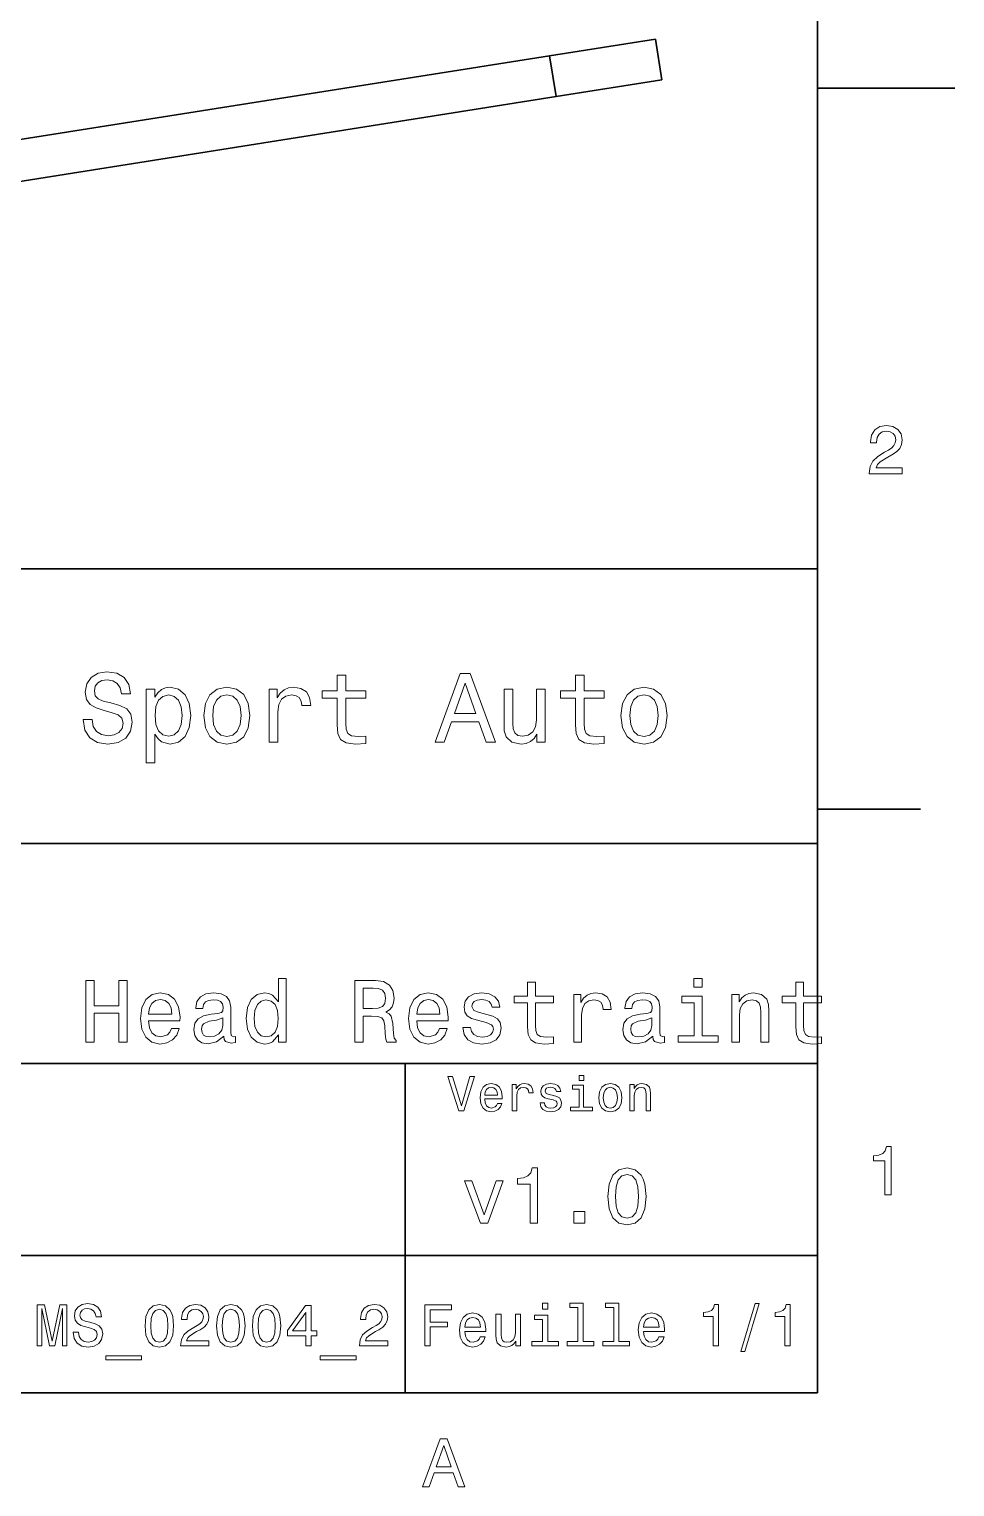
# Model space of a CAD drawing. Extents: x 0 to 297, y 0 to 210.
# Drawn here: x 229.6 to 297, y 3.2 to 109.3 of the extents above; entities that cross this region are included whole.
import ezdxf

# ---------------------------------------------------------------- set-up
doc = ezdxf.new("R2010")
doc.units = 0

msp = doc.modelspace()

# ---------------------------------------------------------------- linework, layer by layer
at = {"color": 7, "lineweight": 35}
for p, q in [((287, 10), (287, 200)), ((267.506226, 107.355064), (137.491104, 86.762688)), ((267.975525, 104.391998), (137.960403, 83.799622)), ((97, 70), (287, 70)), ((287, 70), (287, 10)), ((162, 50), (287, 50)), ((162, 34), (287, 34)), ((257, 10), (257, 34)), ((162, 20), (287, 20)), ((10, 10), (287, 10)), ((97, 10), (287, 10))]:
    msp.add_line(p, q, dxfattribs=at)
at = {"color": 7, "lineweight": 35, "ltscale": 0.194965}
for p, q in [((275.208832, 108.575035), (267.506226, 107.355064)), ((275.678131, 105.611969), (267.975525, 104.391998))]:
    msp.add_line(p, q, dxfattribs=at)
at = {"color": 7, "lineweight": 35, "ltscale": 0.075}
for p, q in [((275.208832, 108.575035), (275.678131, 105.611969)), ((267.506226, 107.355064), (267.975525, 104.391998))]:
    msp.add_line(p, q, dxfattribs=at)
at = {"color": 7, "lineweight": 35, "ltscale": 0.25}
msp.add_line((287, 105), (297, 105), dxfattribs=at)
at = {"color": 7, "lineweight": 35, "ltscale": 0.1875}
msp.add_line((287, 52.5), (294.5, 52.5), dxfattribs=at)
at = {"color": 7, "lineweight": 13}
for points in [[(290.76947, 76.916786), (293.175079, 76.916786), (293.175079, 77.350502), (291.273773, 77.350502), (291.3797, 77.587532), (291.561249, 77.784218), (292.121033, 78.142288), (292.418579, 78.293587), (292.751434, 78.510445), (292.988464, 78.762604), (293.124634, 79.060158), (293.175079, 79.398056), (293.089355, 79.821686), (292.852325, 80.154541), (292.489197, 80.366356), (292.020172, 80.442001), (291.536041, 80.35627), (291.167877, 80.119232), (290.930847, 79.740997), (290.850159, 79.241714), (290.850159, 79.171112), (291.309082, 79.171112), (291.309082, 79.211456), (291.354462, 79.554398), (291.490631, 79.806557), (291.707489, 79.967941), (291.994965, 80.023415), (292.287476, 79.972984), (292.504333, 79.846901), (292.645538, 79.650215), (292.695984, 79.403099), (292.660675, 79.171112), (292.56485, 78.974426), (292.403473, 78.802956), (292.181549, 78.651657), (291.884003, 78.490273), (291.389771, 78.177589), (291.041779, 77.844742), (290.835022, 77.441284), (290.76947, 76.931915)], [(234.20462, 59.030979), (233.548996, 59.030979), (233.693085, 58.267288), (234.053314, 57.70533), (234.608078, 57.366714), (235.357361, 57.244236), (236.099426, 57.359509), (236.654175, 57.67651), (237.007202, 58.17363), (237.136902, 58.82925), (237.028824, 59.420029), (236.726227, 59.801872), (236.236313, 60.054031), (235.580704, 60.241352), (235.018738, 60.378242), (234.651306, 60.536743), (234.442368, 60.767288), (234.377533, 61.127522), (234.442368, 61.451729), (234.629684, 61.696686), (234.917877, 61.862389), (235.314133, 61.920029), (235.71759, 61.84798), (236.034592, 61.653458), (236.24353, 61.32925), (236.344391, 60.889767), (237, 60.889767), (237, 60.904179), (236.884735, 61.581409), (236.546112, 62.085732), (236.01297, 62.402737), (235.292511, 62.510807), (234.644104, 62.402737), (234.139771, 62.100143), (233.815567, 61.631844), (233.700287, 61.026657), (233.793961, 60.486309), (234.067734, 60.118874), (234.5, 59.873917), (235.09079, 59.6866), (235.674362, 59.520893), (236.113831, 59.362389), (236.380402, 59.131844), (236.47406, 58.757202), (236.387619, 58.375359), (236.164276, 58.087173), (235.825653, 57.907059), (235.386169, 57.849422), (234.896255, 57.928673), (234.521622, 58.159222), (234.283875, 58.533859)], [(252.05043, 60.579971), (252.05043, 58.64193), (252.093658, 58.015129), (252.29538, 57.582851), (252.698853, 57.330688), (253.383286, 57.244236), (254.132568, 57.280258), (254.132568, 57.827808), (253.585022, 57.78458), (253.087891, 57.842216), (252.82132, 58.022331), (252.706055, 58.324928), (252.684448, 58.75), (252.684448, 60.579971), (254.132568, 60.579971), (254.132568, 61.120316), (252.684448, 61.120316), (252.684448, 62.251438), (252.05043, 62.251438), (252.05043, 61.120316), (250.955322, 61.120316), (250.955322, 60.579971)], [(259.175781, 57.381123), (259.838623, 57.381123), (260.364563, 58.850864), (262.360229, 58.850864), (262.886169, 57.381123), (263.563416, 57.381123), (261.733429, 62.388329), (260.998566, 62.388329)], [(260.595093, 59.463257), (261.365997, 61.667866), (262.136902, 59.463257)], [(269.399109, 60.579971), (269.399109, 58.64193), (269.442352, 58.015129), (269.644073, 57.582851), (270.047546, 57.330688), (270.731995, 57.244236), (271.481262, 57.280258), (271.481262, 57.827808), (270.933716, 57.78458), (270.436584, 57.842216), (270.170013, 58.022331), (270.054749, 58.324928), (270.033142, 58.75), (270.033142, 60.579971), (271.481262, 60.579971), (271.481262, 61.120316), (270.033142, 61.120316), (270.033142, 62.251438), (269.399109, 62.251438), (269.399109, 61.120316), (268.304016, 61.120316), (268.304016, 60.579971)], [(238.786743, 60.652016), (238.786743, 61.25), (238.15274, 61.25), (238.15274, 55.882565), (238.786743, 55.882565), (238.786743, 57.971901), (239.010101, 57.633286), (239.262253, 57.409943), (239.896271, 57.244236), (240.50145, 57.381123), (240.976959, 57.791786), (241.286743, 58.440201), (241.402023, 59.319164), (241.286743, 60.190922), (240.976959, 60.839336), (240.50145, 61.242794), (239.896271, 61.386887), (239.550446, 61.343658), (239.255051, 61.206772), (239.002899, 60.976223)], [(239.788193, 57.8134), (239.363129, 57.907059), (239.053314, 58.195244), (238.858795, 58.663544), (238.793945, 59.319164), (238.858795, 59.967579), (239.053314, 60.435879), (239.363129, 60.716858), (239.788193, 60.817722), (240.177246, 60.716858), (240.48703, 60.428673), (240.681564, 59.960373), (240.753601, 59.319164), (240.681564, 58.67075), (240.48703, 58.195244), (240.177246, 57.907059)], [(242.338623, 59.311958), (242.453888, 58.432995), (242.785309, 57.78458), (243.311249, 57.381123), (244.017303, 57.244236), (244.716141, 57.381123), (245.242081, 57.777374), (245.573486, 58.425793), (245.695969, 59.311958), (245.573486, 60.190922), (245.242081, 60.846542), (244.716141, 61.242794), (244.017303, 61.386887), (243.311249, 61.242794), (242.785309, 60.839336), (242.453888, 60.190922)], [(242.98703, 59.319164), (243.05188, 59.967579), (243.253601, 60.435879), (243.57782, 60.72406), (244.017303, 60.824928), (244.449585, 60.72406), (244.773773, 60.443081), (244.97551, 59.967579), (245.047546, 59.319164), (244.97551, 58.663544), (244.773773, 58.188038), (244.449585, 57.899853), (244.017303, 57.806194), (243.57782, 57.899853), (243.253601, 58.188038), (243.05188, 58.663544)], [(247.100861, 57.381123), (247.734863, 57.381123), (247.734863, 59.592937), (247.799713, 60.12608), (247.994232, 60.507923), (248.311249, 60.738472), (248.736313, 60.817722), (249.053314, 60.767288), (249.291077, 60.623199), (249.435165, 60.378242), (249.485596, 60.046829), (250.126801, 60.046829), (250.040344, 60.630402), (249.802597, 61.048271), (249.406342, 61.30043), (248.865997, 61.386887), (248.498566, 61.32925), (248.181549, 61.185158), (247.900574, 60.940201), (247.677246, 60.608788), (247.677246, 61.25), (247.100861, 61.25)], [(267.194519, 61.25), (266.560516, 61.25), (266.560516, 59.016571), (266.488464, 58.497837), (266.279541, 58.123196), (265.955322, 57.892651), (265.530243, 57.820602), (265.19165, 57.878242), (264.975494, 58.051151), (264.853027, 58.346542), (264.824219, 58.764408), (264.824219, 61.25), (264.190186, 61.25), (264.190186, 58.706772), (264.211792, 58.195244), (264.348694, 57.770172), (264.766571, 57.381123), (265.436584, 57.244236), (265.796814, 57.294666), (266.106628, 57.424351), (266.373199, 57.647694), (266.589325, 57.971901), (266.589325, 57.381123), (267.194519, 57.381123)], [(272.698853, 59.311958), (272.814117, 58.432995), (273.145508, 57.78458), (273.671448, 57.381123), (274.377502, 57.244236), (275.076355, 57.381123), (275.602295, 57.777374), (275.933716, 58.425793), (276.056183, 59.311958), (275.933716, 60.190922), (275.602295, 60.846542), (275.076355, 61.242794), (274.377502, 61.386887), (273.671448, 61.242794), (273.145508, 60.839336), (272.814117, 60.190922)], [(273.34726, 59.319164), (273.412109, 59.967579), (273.613831, 60.435879), (273.938019, 60.72406), (274.377502, 60.824928), (274.809784, 60.72406), (275.134003, 60.443081), (275.335724, 59.967579), (275.407776, 59.319164), (275.335724, 58.663544), (275.134003, 58.188038), (274.809784, 57.899853), (274.377502, 57.806194), (273.938019, 57.899853), (273.613831, 58.188038), (273.412109, 58.663544)], [(233.754333, 35.530258), (234.357361, 35.530258), (234.357361, 37.644093), (236.159943, 37.644093), (236.159943, 35.530258), (236.7565, 35.530258), (236.7565, 40.030258), (236.159943, 40.030258), (236.159943, 38.195244), (234.357361, 38.195244), (234.357361, 40.030258), (233.754333, 40.030258)], [(247.766571, 36.068443), (247.766571, 35.530258), (248.337189, 35.530258), (248.337189, 40.185879), (247.773056, 40.185879), (247.773056, 38.480545), (247.338623, 38.973343), (247.072769, 39.090057), (246.768005, 39.135445), (246.216858, 39.005764), (245.78891, 38.642651), (245.510101, 38.059078), (245.412827, 37.274494), (245.510101, 36.489914), (245.78891, 35.899857), (246.216858, 35.530258), (246.768005, 35.407059), (247.072769, 35.45245), (247.345108, 35.569164)], [(253.329971, 35.530258), (253.932999, 35.530258), (253.932999, 37.430115), (254.548996, 37.430115), (255.002884, 37.41066), (255.288177, 37.319885), (255.443817, 37.105907), (255.508652, 36.723343), (255.541077, 36.139767), (255.579971, 35.757202), (255.657776, 35.530258), (256.338623, 35.530258), (256.338623, 35.653458), (256.189484, 35.835014), (256.137604, 36.172188), (256.092224, 36.898415), (255.981995, 37.4366), (255.832855, 37.605186), (255.599426, 37.728386), (255.858795, 37.890488), (256.040344, 38.117435), (256.157074, 38.402737), (256.195984, 38.746395), (256.105194, 39.291065), (255.845825, 39.699566), (255.417877, 39.945965), (254.83429, 40.030258), (253.329971, 40.030258)], [(254.66571, 39.479107), (255.061249, 39.440201), (255.340057, 39.317001), (255.515137, 39.090057), (255.573486, 38.733429), (255.508652, 38.357346), (255.333588, 38.130402), (255.035309, 38.013687), (254.626801, 37.981266), (253.932999, 37.981266), (253.932999, 39.479107)], [(265.909241, 38.409222), (265.909241, 36.664986), (265.94812, 36.100864), (266.1297, 35.711815), (266.492798, 35.484871), (267.108795, 35.407059), (267.783142, 35.43948), (267.783142, 35.932274), (267.290344, 35.893372), (266.842957, 35.945244), (266.603027, 36.107349), (266.499268, 36.379681), (266.479828, 36.762245), (266.479828, 38.409222), (267.783142, 38.409222), (267.783142, 38.895531), (266.479828, 38.895531), (266.479828, 39.913544), (265.909241, 39.913544), (265.909241, 38.895531), (264.923645, 38.895531), (264.923645, 38.409222)], [(278.618164, 40.185879), (278.015137, 40.185879), (278.015137, 39.537464), (278.618164, 39.537464)], [(285.426514, 38.409222), (285.426514, 36.664986), (285.465424, 36.100864), (285.646973, 35.711815), (286.010071, 35.484871), (286.626099, 35.407059), (287.300415, 35.43948), (287.300415, 35.932274), (286.807617, 35.893372), (286.360229, 35.945244), (286.1203, 36.107349), (286.016571, 36.379681), (285.997131, 36.762245), (285.997131, 38.409222), (287.300415, 38.409222), (287.300415, 38.895531), (285.997131, 38.895531), (285.997131, 39.913544), (285.426514, 39.913544), (285.426514, 38.895531), (284.440918, 38.895531), (284.440918, 38.409222)], [(238.319168, 37.105907), (240.601593, 37.105907), (240.608078, 37.371758), (240.504333, 38.117435), (240.219025, 38.675072), (239.765137, 39.012245), (239.162109, 39.135445), (238.572052, 39.005764), (238.118164, 38.642651), (237.826385, 38.052593), (237.722626, 37.274494), (237.819885, 36.476944), (238.111679, 35.893372), (238.559082, 35.530258), (239.142654, 35.407059), (239.648422, 35.491352), (240.063416, 35.711815), (240.368164, 36.061958), (240.543243, 36.528816), (239.979111, 36.528816), (239.862396, 36.269451), (239.693817, 36.074928), (239.213989, 35.919308), (238.844391, 35.990631), (238.565567, 36.217579), (238.384003, 36.587173), (238.319168, 37.086452)], [(238.319168, 37.585735), (238.390503, 38.033138), (238.565567, 38.363831), (238.831421, 38.564842), (239.181564, 38.636166), (239.525223, 38.564842), (239.791077, 38.363831), (239.953186, 38.033138), (240.011536, 37.585735)], [(243.791794, 35.98415), (243.791794, 35.964695), (243.824219, 35.744236), (243.921478, 35.588615), (244.329987, 35.465416), (244.647705, 35.517288), (244.647705, 35.958214), (244.511536, 35.938759), (244.329987, 36.023052), (244.297546, 36.282421), (244.297546, 38.085014), (244.219757, 38.545387), (243.992798, 38.869595), (243.59726, 39.064121), (243.039627, 39.135445), (242.494965, 39.057636), (242.092941, 38.837173), (241.840057, 38.493515), (241.755768, 38.039623), (241.755768, 38.000721), (242.268021, 38.000721), (242.313416, 38.273052), (242.456055, 38.467579), (242.689484, 38.584293), (243.020172, 38.629681), (243.337891, 38.59726), (243.56485, 38.5), (243.701019, 38.331409), (243.746399, 38.09798), (243.720459, 37.825645), (243.61673, 37.68948), (243.357361, 37.624638), (242.871033, 37.572765), (242.313416, 37.456051), (241.917877, 37.248558), (241.684448, 36.924351), (241.613129, 36.444523), (241.677948, 36.016571), (241.878967, 35.698845), (242.203186, 35.497837), (242.650574, 35.426514), (243.253601, 35.562679)], [(246.86528, 38.623199), (247.241364, 38.532421), (247.526672, 38.279537), (247.695251, 37.858067), (247.760101, 37.274494), (247.695251, 36.684437), (247.526672, 36.262966), (247.241364, 36.003601), (246.86528, 35.919308), (246.508652, 36.003601), (246.236313, 36.262966), (246.054749, 36.690922), (245.996399, 37.274494), (246.054749, 37.851585), (246.236313, 38.273052), (246.508652, 38.532421)], [(257.836456, 37.105907), (260.118896, 37.105907), (260.125366, 37.371758), (260.021606, 38.117435), (259.736328, 38.675072), (259.28241, 39.012245), (258.679382, 39.135445), (258.089355, 39.005764), (257.635437, 38.642651), (257.343658, 38.052593), (257.239929, 37.274494), (257.337189, 36.476944), (257.628967, 35.893372), (258.076355, 35.530258), (258.659943, 35.407059), (259.16571, 35.491352), (259.580688, 35.711815), (259.885437, 36.061958), (260.060516, 36.528816), (259.496399, 36.528816), (259.3797, 36.269451), (259.21109, 36.074928), (258.731262, 35.919308), (258.361664, 35.990631), (258.082855, 36.217579), (257.901306, 36.587173), (257.836456, 37.086452)], [(257.836456, 37.585735), (257.907776, 38.033138), (258.082855, 38.363831), (258.348694, 38.564842), (258.698853, 38.636166), (259.042511, 38.564842), (259.30835, 38.363831), (259.470459, 38.033138), (259.528809, 37.585735)], [(262.945984, 37.559795), (262.394806, 37.68948), (261.986328, 37.838615), (261.850159, 38.143372), (261.889038, 38.357346), (262.025208, 38.512966), (262.245667, 38.610229), (262.563416, 38.649136), (262.868164, 38.610229), (263.108063, 38.493515), (263.263702, 38.318443), (263.328522, 38.085014), (263.886169, 38.085014), (263.886169, 38.09798), (263.78891, 38.519451), (263.523071, 38.850143), (263.108063, 39.057636), (262.563416, 39.135445), (262.012268, 39.057636), (261.610229, 38.843658), (261.357361, 38.525936), (261.279541, 38.123917), (261.337891, 37.734871), (261.51947, 37.462536), (261.817719, 37.268009), (262.252167, 37.131844), (262.887604, 36.976223), (263.276672, 36.814121), (263.380402, 36.684437), (263.419312, 36.489914), (263.360962, 36.25), (263.205322, 36.068443), (262.952454, 35.951729), (262.615265, 35.912823), (262.258667, 35.951729), (261.999268, 36.087894), (261.824219, 36.308357), (261.752869, 36.61311), (261.201721, 36.61311), (261.292511, 36.094379), (261.55835, 35.7183), (261.979828, 35.491352), (262.563416, 35.407059), (263.172913, 35.491352), (263.620331, 35.7183), (263.892639, 36.081409), (263.989929, 36.554752), (263.918579, 36.963257), (263.71759, 37.242073), (263.386902, 37.42363)], [(269.261536, 35.530258), (269.832123, 35.530258), (269.832123, 37.520893), (269.890503, 38.000721), (270.065552, 38.344379), (270.350861, 38.551872), (270.733429, 38.623199), (271.018738, 38.577808), (271.232727, 38.448124), (271.362396, 38.227665), (271.407776, 37.929394), (271.984863, 37.929394), (271.907043, 38.454609), (271.693085, 38.830692), (271.336456, 39.057636), (270.850159, 39.135445), (270.51947, 39.083572), (270.234161, 38.953888), (269.981262, 38.733429), (269.780273, 38.435158), (269.780273, 39.012245), (269.261536, 39.012245)], [(275.01947, 35.98415), (275.01947, 35.964695), (275.05188, 35.744236), (275.149139, 35.588615), (275.557648, 35.465416), (275.875366, 35.517288), (275.875366, 35.958214), (275.739197, 35.938759), (275.557648, 36.023052), (275.525208, 36.282421), (275.525208, 38.085014), (275.447418, 38.545387), (275.220459, 38.869595), (274.824921, 39.064121), (274.267273, 39.135445), (273.722626, 39.057636), (273.320618, 38.837173), (273.067719, 38.493515), (272.983429, 38.039623), (272.983429, 38.000721), (273.495667, 38.000721), (273.541077, 38.273052), (273.683716, 38.467579), (273.917145, 38.584293), (274.247833, 38.629681), (274.565552, 38.59726), (274.792511, 38.5), (274.92868, 38.331409), (274.97406, 38.09798), (274.94812, 37.825645), (274.844391, 37.68948), (274.585022, 37.624638), (274.098694, 37.572765), (273.541077, 37.456051), (273.145538, 37.248558), (272.912109, 36.924351), (272.84079, 36.444523), (272.905609, 36.016571), (273.106628, 35.698845), (273.430847, 35.497837), (273.878235, 35.426514), (274.481262, 35.562679)], [(278.598694, 36.010086), (278.598694, 38.895531), (277.133301, 38.895531), (277.133301, 38.409222), (278.028107, 38.409222), (278.028107, 36.010086), (276.860962, 36.010086), (276.860962, 35.530258), (279.778809, 35.530258), (279.778809, 36.010086)], [(280.757935, 35.530258), (281.328522, 35.530258), (281.328522, 37.540344), (281.386902, 38.000721), (281.574921, 38.337894), (281.866699, 38.545387), (282.255768, 38.623199), (282.567017, 38.558357), (282.761536, 38.383286), (282.858795, 38.091499), (282.891205, 37.70245), (282.891205, 35.530258), (283.461823, 35.530258), (283.461823, 37.819164), (283.435883, 38.279537), (283.319153, 38.662102), (282.936584, 39.012245), (282.340057, 39.135445), (282.009369, 39.090057), (281.73053, 38.966858), (281.490631, 38.759365), (281.302612, 38.480545), (281.302612, 39.012245), (280.757935, 39.012245)], [(243.726959, 36.749279), (243.649139, 36.412102), (243.44165, 36.152737), (243.130402, 35.98415), (242.747833, 35.925793), (242.50145, 35.958214), (242.326385, 36.061958), (242.216141, 36.243515), (242.183716, 36.496395), (242.209656, 36.723343), (242.313416, 36.885445), (242.728394, 37.067001), (243.253601, 37.14481), (243.726959, 37.30043)], [(274.95462, 36.749279), (274.876801, 36.412102), (274.669312, 36.152737), (274.358063, 35.98415), (273.975494, 35.925793), (273.729126, 35.958214), (273.554047, 36.061958), (273.443787, 36.243515), (273.411377, 36.496395), (273.437317, 36.723343), (273.541077, 36.885445), (273.956055, 37.067001), (274.481262, 37.14481), (274.95462, 37.30043)], [(261.71109, 33.03458), (261.08429, 30.905619), (260.439484, 33.03458), (260.09726, 33.03458), (260.904175, 30.530979), (261.264404, 30.530979), (262.053314, 33.03458)], [(269.992798, 33.117435), (269.657776, 33.117435), (269.657776, 32.757202), (269.992798, 32.757202)], [(262.784576, 31.40634), (264.052582, 31.40634), (264.056183, 31.554033), (263.998566, 31.9683), (263.840057, 32.278099), (263.587891, 32.465416), (263.252869, 32.533859), (262.925079, 32.461815), (262.672913, 32.260086), (262.510803, 31.932276), (262.453156, 31.5), (262.507202, 31.056915), (262.669312, 30.732708), (262.917877, 30.530979), (263.242065, 30.462536), (263.523041, 30.509365), (263.753601, 30.631844), (263.922913, 30.826368), (264.020172, 31.085733), (263.706787, 31.085733), (263.641937, 30.941643), (263.548279, 30.833572), (263.281708, 30.747118), (263.076355, 30.786743), (262.921478, 30.912823), (262.820618, 31.118155), (262.784576, 31.395533)], [(262.784576, 31.672911), (262.824219, 31.921469), (262.921478, 32.105186), (263.069153, 32.216858), (263.263702, 32.256485), (263.45462, 32.216858), (263.602295, 32.105186), (263.692352, 31.921469), (263.724792, 31.672911)], [(264.794678, 30.530979), (265.111664, 30.530979), (265.111664, 31.636887), (265.144104, 31.903458), (265.241364, 32.094379), (265.399841, 32.209652), (265.612396, 32.249279), (265.770905, 32.224064), (265.889771, 32.152016), (265.961823, 32.029537), (265.98703, 31.863832), (266.307648, 31.863832), (266.264404, 32.155621), (266.145538, 32.364552), (265.947418, 32.490635), (265.677246, 32.533859), (265.49353, 32.505043), (265.335022, 32.432995), (265.194519, 32.310516), (265.082855, 32.144814), (265.082855, 32.465416), (264.794678, 32.465416)], [(267.791779, 31.658501), (267.485596, 31.730547), (267.258636, 31.8134), (267.182983, 31.982708), (267.20462, 32.101585), (267.280273, 32.188038), (267.40274, 32.242073), (267.579254, 32.263687), (267.748566, 32.242073), (267.881836, 32.177231), (267.968292, 32.079971), (268.004333, 31.950287), (268.314117, 31.950287), (268.314117, 31.957493), (268.260101, 32.191643), (268.112396, 32.375359), (267.881836, 32.490635), (267.579254, 32.533859), (267.273041, 32.490635), (267.049713, 32.371758), (266.90921, 32.195244), (266.865997, 31.971901), (266.898407, 31.755764), (266.999268, 31.604465), (267.164978, 31.496397), (267.406342, 31.420748), (267.759369, 31.334293), (267.975494, 31.244236), (268.033142, 31.17219), (268.054749, 31.064121), (268.022339, 30.930836), (267.935883, 30.829971), (267.79538, 30.765129), (267.608063, 30.743515), (267.409943, 30.765129), (267.265839, 30.840778), (267.168579, 30.963255), (267.128967, 31.132565), (266.822754, 31.132565), (266.873199, 30.844379), (267.020905, 30.635447), (267.255035, 30.509365), (267.579254, 30.462536), (267.917877, 30.509365), (268.166412, 30.635447), (268.317719, 30.837175), (268.371765, 31.100143), (268.332123, 31.327089), (268.220459, 31.481987), (268.036743, 31.582851)], [(269.981995, 30.79755), (269.981995, 32.400574), (269.167877, 32.400574), (269.167877, 32.130402), (269.664978, 32.130402), (269.664978, 30.79755), (269.016571, 30.79755), (269.016571, 30.530979), (270.637604, 30.530979), (270.637604, 30.79755)], [(271.087891, 31.496397), (271.145538, 31.056915), (271.311249, 30.732708), (271.574219, 30.530979), (271.927246, 30.462536), (272.276672, 30.530979), (272.539612, 30.729107), (272.705322, 31.053314), (272.766571, 31.496397), (272.705322, 31.935879), (272.539612, 32.263687), (272.276672, 32.461815), (271.927246, 32.533859), (271.574219, 32.461815), (271.311249, 32.260086), (271.145538, 31.935879)], [(271.412109, 31.5), (271.444519, 31.824207), (271.54538, 32.058357), (271.707489, 32.20245), (271.927246, 32.25288), (272.143372, 32.20245), (272.305481, 32.061958), (272.406342, 31.824207), (272.442352, 31.5), (272.406342, 31.17219), (272.305481, 30.934437), (272.143372, 30.790344), (271.927246, 30.743515), (271.707489, 30.790344), (271.54538, 30.934437), (271.444519, 31.17219)], [(273.350159, 30.530979), (273.667145, 30.530979), (273.667145, 31.647694), (273.699554, 31.903458), (273.804047, 32.090778), (273.966125, 32.206051), (274.182281, 32.249279), (274.355194, 32.213257), (274.463257, 32.115993), (274.517303, 31.95389), (274.535309, 31.737751), (274.535309, 30.530979), (274.852295, 30.530979), (274.852295, 31.802593), (274.837891, 32.058357), (274.773041, 32.270893), (274.560516, 32.465416), (274.229095, 32.533859), (274.04538, 32.508644), (273.890503, 32.440201), (273.757202, 32.324928), (273.65274, 32.170029), (273.65274, 32.465416), (273.350159, 32.465416)], [(291.909241, 24.416786), (292.368164, 24.416786), (292.368164, 27.942001), (292.025208, 27.942001), (291.934448, 27.634365), (291.752899, 27.427593), (291.475525, 27.306557), (291.092224, 27.266211), (291.092224, 26.90814), (291.909241, 26.90814)], [(266.100861, 22.360231), (266.625366, 22.360231), (266.625366, 26.38905), (266.233429, 26.38905), (266.129669, 26.037464), (265.92218, 25.801153), (265.605194, 25.662825), (265.167145, 25.616714), (265.167145, 25.207493), (266.100861, 25.207493)], [(271.755035, 24.314121), (271.841492, 23.409224), (272.112396, 22.763689), (272.544678, 22.371759), (273.144104, 22.244957), (273.737762, 22.371759), (274.170044, 22.763689), (274.43515, 23.409224), (274.527374, 24.314121), (274.43515, 25.213257), (274.325653, 25.570606), (274.170044, 25.864553), (273.737762, 26.256485), (273.144104, 26.38905), (272.544678, 26.256485), (272.112396, 25.858791), (271.841492, 25.213257)], [(272.30835, 24.314121), (272.354462, 25.011528), (272.498566, 25.51297), (272.757935, 25.806917), (273.144104, 25.910664), (273.524506, 25.806917), (273.783875, 25.51297), (273.927948, 25.011528), (273.97406, 24.314121), (273.927948, 23.610952), (273.783875, 23.10951), (273.524506, 22.815563), (273.144104, 22.717581), (272.757935, 22.815563), (272.498566, 23.10951), (272.354462, 23.610952)], [(262.469727, 22.360231), (263.005768, 22.360231), (264.135437, 25.455332), (263.610962, 25.455332), (262.740631, 22.959656), (261.853027, 25.455332), (261.322754, 25.455332)], [(269.276672, 22.360231), (270.072052, 22.360231), (270.072052, 23.219021), (269.276672, 23.219021)], [(230.220459, 13.428675), (230.553314, 13.428675), (230.553314, 16.152018), (231.11528, 13.428675), (231.48703, 13.428675), (232.044662, 16.152018), (232.044662, 13.428675), (232.381851, 13.428675), (232.381851, 16.428675), (231.854462, 16.428675), (231.301147, 13.783141), (230.752167, 16.428675), (230.220459, 16.428675)], [(233.220459, 14.418589), (232.827087, 14.418589), (232.913544, 13.960375), (233.129684, 13.623199), (233.46254, 13.42003), (233.912109, 13.346542), (234.357346, 13.415707), (234.690201, 13.605908), (234.902023, 13.904179), (234.979828, 14.297551), (234.914978, 14.652018), (234.733429, 14.881124), (234.439484, 15.032421), (234.046112, 15.144814), (233.708939, 15.226946), (233.48848, 15.322046), (233.363113, 15.460375), (233.324203, 15.676514), (233.363113, 15.871038), (233.47551, 16.018013), (233.648422, 16.117435), (233.886169, 16.152018), (234.128235, 16.108789), (234.318451, 15.992075), (234.443802, 15.797551), (234.504318, 15.533862), (234.89769, 15.533862), (234.89769, 15.542507), (234.828537, 15.948848), (234.625366, 16.251442), (234.305481, 16.441643), (233.873199, 16.506485), (233.484146, 16.441643), (233.181549, 16.260086), (232.98703, 15.979107), (232.917862, 15.615994), (232.97406, 15.291787), (233.138336, 15.071326), (233.39769, 14.924352), (233.752167, 14.81196), (234.10231, 14.712537), (234.365997, 14.617435), (234.52594, 14.479107), (234.582138, 14.254323), (234.530258, 14.025216), (234.396255, 13.852305), (234.193085, 13.744237), (233.929398, 13.709655), (233.635452, 13.757205), (233.41066, 13.895534), (233.268005, 14.120317)], [(238.066284, 14.894093), (238.131119, 14.215418), (238.33429, 13.731268), (238.658508, 13.43732), (239.108063, 13.342219), (239.553314, 13.43732), (239.877518, 13.731268), (240.07637, 14.215418), (240.145538, 14.894093), (240.07637, 15.568444), (239.994232, 15.836456), (239.877518, 16.056917), (239.553314, 16.350864), (239.108063, 16.450289), (238.658508, 16.350864), (238.33429, 16.052593), (238.131119, 15.568444)], [(238.481262, 14.894093), (238.515854, 15.417148), (238.623917, 15.793228), (238.818451, 16.013689), (239.108063, 16.091499), (239.393372, 16.013689), (239.587891, 15.793228), (239.695969, 15.417148), (239.730545, 14.894093), (239.695969, 14.366715), (239.587891, 13.990634), (239.393372, 13.770173), (239.108063, 13.696686), (238.818451, 13.770173), (238.623917, 13.990634), (238.515854, 14.366715)], [(240.655624, 13.428675), (242.717575, 13.428675), (242.717575, 13.800432), (241.087891, 13.800432), (241.17868, 14.003603), (241.33429, 14.172191), (241.814117, 14.479107), (242.069168, 14.60879), (242.354462, 14.794669), (242.557632, 15.010807), (242.674347, 15.26585), (242.717575, 15.555476), (242.644089, 15.918589), (242.440918, 16.203892), (242.129684, 16.385447), (241.727661, 16.450289), (241.312683, 16.376802), (240.997116, 16.173632), (240.793945, 15.849424), (240.724792, 15.421471), (240.724792, 15.360951), (241.118164, 15.360951), (241.118164, 15.395534), (241.157059, 15.689482), (241.273773, 15.905621), (241.459656, 16.043949), (241.706055, 16.091499), (241.956772, 16.048271), (242.142654, 15.940203), (242.263687, 15.771614), (242.306915, 15.559799), (242.276657, 15.360951), (242.194519, 15.192364), (242.056198, 15.045389), (241.865997, 14.915707), (241.610947, 14.777378), (241.187317, 14.509366), (240.889053, 14.224064), (240.711823, 13.878242), (240.655624, 13.441643)], [(243.270889, 14.894093), (243.335739, 14.215418), (243.53891, 13.731268), (243.863113, 13.43732), (244.312683, 13.342219), (244.757919, 13.43732), (245.082138, 13.731268), (245.280975, 14.215418), (245.350143, 14.894093), (245.280975, 15.568444), (245.198853, 15.836456), (245.082138, 16.056917), (244.757919, 16.350864), (244.312683, 16.450289), (243.863113, 16.350864), (243.53891, 16.052593), (243.335739, 15.568444)], [(243.685883, 14.894093), (243.720459, 15.417148), (243.828537, 15.793228), (244.023056, 16.013689), (244.312683, 16.091499), (244.597977, 16.013689), (244.792511, 15.793228), (244.900574, 15.417148), (244.935165, 14.894093), (244.900574, 14.366715), (244.792511, 13.990634), (244.597977, 13.770173), (244.312683, 13.696686), (244.023056, 13.770173), (243.828537, 13.990634), (243.720459, 14.366715)], [(245.873199, 14.894093), (245.938034, 14.215418), (246.141205, 13.731268), (246.465424, 13.43732), (246.914978, 13.342219), (247.360229, 13.43732), (247.684433, 13.731268), (247.883286, 14.215418), (247.952454, 14.894093), (247.883286, 15.568444), (247.801147, 15.836456), (247.684433, 16.056917), (247.360229, 16.350864), (246.914978, 16.450289), (246.465424, 16.350864), (246.141205, 16.052593), (245.938034, 15.568444)], [(246.288177, 14.894093), (246.322769, 15.417148), (246.430832, 15.793228), (246.625366, 16.013689), (246.914978, 16.091499), (247.200287, 16.013689), (247.394806, 15.793228), (247.502884, 15.417148), (247.53746, 14.894093), (247.502884, 14.366715), (247.394806, 13.990634), (247.200287, 13.770173), (246.914978, 13.696686), (246.625366, 13.770173), (246.430832, 13.990634), (246.322769, 14.366715)], [(249.755035, 13.428675), (250.144089, 13.428675), (250.144089, 14.172191), (250.572052, 14.172191), (250.572052, 14.518012), (250.144089, 14.518012), (250.144089, 16.363834), (249.750717, 16.363834), (248.4366, 14.552594), (248.4366, 14.172191), (249.755035, 14.172191)], [(253.667145, 13.428675), (255.729111, 13.428675), (255.729111, 13.800432), (254.099426, 13.800432), (254.190201, 14.003603), (254.345825, 14.172191), (254.825653, 14.479107), (255.080688, 14.60879), (255.365997, 14.794669), (255.569168, 15.010807), (255.685883, 15.26585), (255.729111, 15.555476), (255.655624, 15.918589), (255.452454, 16.203892), (255.141205, 16.385447), (254.739197, 16.450289), (254.324203, 16.376802), (254.008652, 16.173632), (253.805481, 15.849424), (253.736313, 15.421471), (253.736313, 15.360951), (254.129684, 15.360951), (254.129684, 15.395534), (254.168594, 15.689482), (254.285309, 15.905621), (254.471191, 16.043949), (254.717575, 16.091499), (254.968307, 16.048271), (255.154175, 15.940203), (255.275223, 15.771614), (255.318451, 15.559799), (255.288193, 15.360951), (255.206055, 15.192364), (255.067719, 15.045389), (254.877518, 14.915707), (254.622482, 14.777378), (254.198853, 14.509366), (253.900574, 14.224064), (253.723343, 13.878242), (253.667145, 13.441643)], [(258.414978, 13.428675), (258.817017, 13.428675), (258.817017, 14.807637), (260.079254, 14.807637), (260.079254, 15.166427), (258.817017, 15.166427), (258.817017, 16.065563), (260.368866, 16.065563), (260.368866, 16.428675), (258.414978, 16.428675)], [(267.389038, 16.532421), (266.98703, 16.532421), (266.98703, 16.100145), (267.389038, 16.100145)], [(269.572052, 16.212536), (269.572052, 13.748559), (268.789612, 13.748559), (268.789612, 13.428675), (270.73056, 13.428675), (270.73056, 13.748559), (269.952454, 13.748559), (269.952454, 16.532421), (268.975494, 16.532421), (268.975494, 16.212536)], [(272.174347, 16.212536), (272.174347, 13.748559), (271.391937, 13.748559), (271.391937, 13.428675), (273.332855, 13.428675), (273.332855, 13.748559), (272.554749, 13.748559), (272.554749, 16.532421), (271.57782, 16.532421), (271.57782, 16.212536)], [(279.416443, 13.428675), (279.809814, 13.428675), (279.809814, 16.450289), (279.515839, 16.450289), (279.438049, 16.1866), (279.28241, 16.009367), (279.044678, 15.905621), (278.716125, 15.871038), (278.716125, 15.564121), (279.416443, 15.564121)], [(281.42218, 13.026657), (281.720459, 13.026657), (282.766571, 16.510807), (282.463989, 16.510807)], [(284.621033, 13.428675), (285.014404, 13.428675), (285.014404, 16.450289), (284.720459, 16.450289), (284.642639, 16.1866), (284.48703, 16.009367), (284.249268, 15.905621), (283.920746, 15.871038), (283.920746, 15.564121), (284.621033, 15.564121)], [(248.799713, 14.518012), (249.755035, 15.862392), (249.755035, 14.518012)], [(261.341492, 14.479107), (262.863098, 14.479107), (262.867432, 14.656341), (262.798279, 15.153459), (262.608063, 15.525217), (262.305481, 15.75), (261.903473, 15.832133), (261.510101, 15.745678), (261.207489, 15.503603), (261.01297, 15.110231), (260.943817, 14.591499), (261.008636, 14.059798), (261.203156, 13.67075), (261.501434, 13.428675), (261.890503, 13.346542), (262.227661, 13.402739), (262.504333, 13.549712), (262.707489, 13.783141), (262.824219, 14.09438), (262.44812, 14.09438), (262.370331, 13.92147), (262.257935, 13.791787), (261.938049, 13.688041), (261.69165, 13.735591), (261.505768, 13.886888), (261.384735, 14.133286), (261.341492, 14.466139)], [(261.341492, 14.798992), (261.389038, 15.097262), (261.505768, 15.317724), (261.682983, 15.45173), (261.916412, 15.49928), (262.145538, 15.45173), (262.322754, 15.317724), (262.430847, 15.097262), (262.469727, 14.798992)], [(265.400574, 15.75), (265.020172, 15.75), (265.020172, 14.409943), (264.976959, 14.098703), (264.851593, 13.873919), (264.657074, 13.735591), (264.402008, 13.692364), (264.198853, 13.726946), (264.069153, 13.830692), (263.995667, 14.007925), (263.978394, 14.258646), (263.978394, 15.75), (263.597992, 15.75), (263.597992, 14.224064), (263.610962, 13.917148), (263.693085, 13.662104), (263.943817, 13.428675), (264.345825, 13.346542), (264.561951, 13.376801), (264.747833, 13.454611), (264.907776, 13.588617), (265.037476, 13.783141), (265.037476, 13.428675), (265.400574, 13.428675)], [(267.376068, 13.748559), (267.376068, 15.672191), (266.399139, 15.672191), (266.399139, 15.347983), (266.995667, 15.347983), (266.995667, 13.748559), (266.21759, 13.748559), (266.21759, 13.428675), (268.162811, 13.428675), (268.162811, 13.748559)], [(274.353027, 14.479107), (275.874634, 14.479107), (275.878967, 14.656341), (275.809814, 15.153459), (275.619598, 15.525217), (275.317017, 15.75), (274.914978, 15.832133), (274.521606, 15.745678), (274.219025, 15.503603), (274.024506, 15.110231), (273.955322, 14.591499), (274.020172, 14.059798), (274.214691, 13.67075), (274.51297, 13.428675), (274.902008, 13.346542), (275.239197, 13.402739), (275.515839, 13.549712), (275.719025, 13.783141), (275.835724, 14.09438), (275.459656, 14.09438), (275.381836, 13.92147), (275.26944, 13.791787), (274.949554, 13.688041), (274.703186, 13.735591), (274.517303, 13.886888), (274.39624, 14.133286), (274.353027, 14.466139)], [(274.353027, 14.798992), (274.400574, 15.097262), (274.517303, 15.317724), (274.694519, 15.45173), (274.927948, 15.49928), (275.157074, 15.45173), (275.33429, 15.317724), (275.442352, 15.097262), (275.481262, 14.798992)], [(235.204605, 12.711096), (235.204605, 12.408502), (237.806915, 12.408502), (237.806915, 12.711096)], [(250.818451, 12.711096), (250.818451, 12.408502), (253.420746, 12.408502), (253.420746, 12.711096)], [(258.266846, 3.166787), (258.730835, 3.166787), (259.098999, 4.195605), (260.495972, 4.195605), (260.864105, 3.166787), (261.338165, 3.166787), (260.05719, 6.67183), (259.542786, 6.67183)], [(259.260376, 4.624279), (259.799988, 6.167507), (260.33963, 4.624279)]]:
    msp.add_lwpolyline(points, close=True, dxfattribs=at)

doc.saveas('drawing.dxf')
